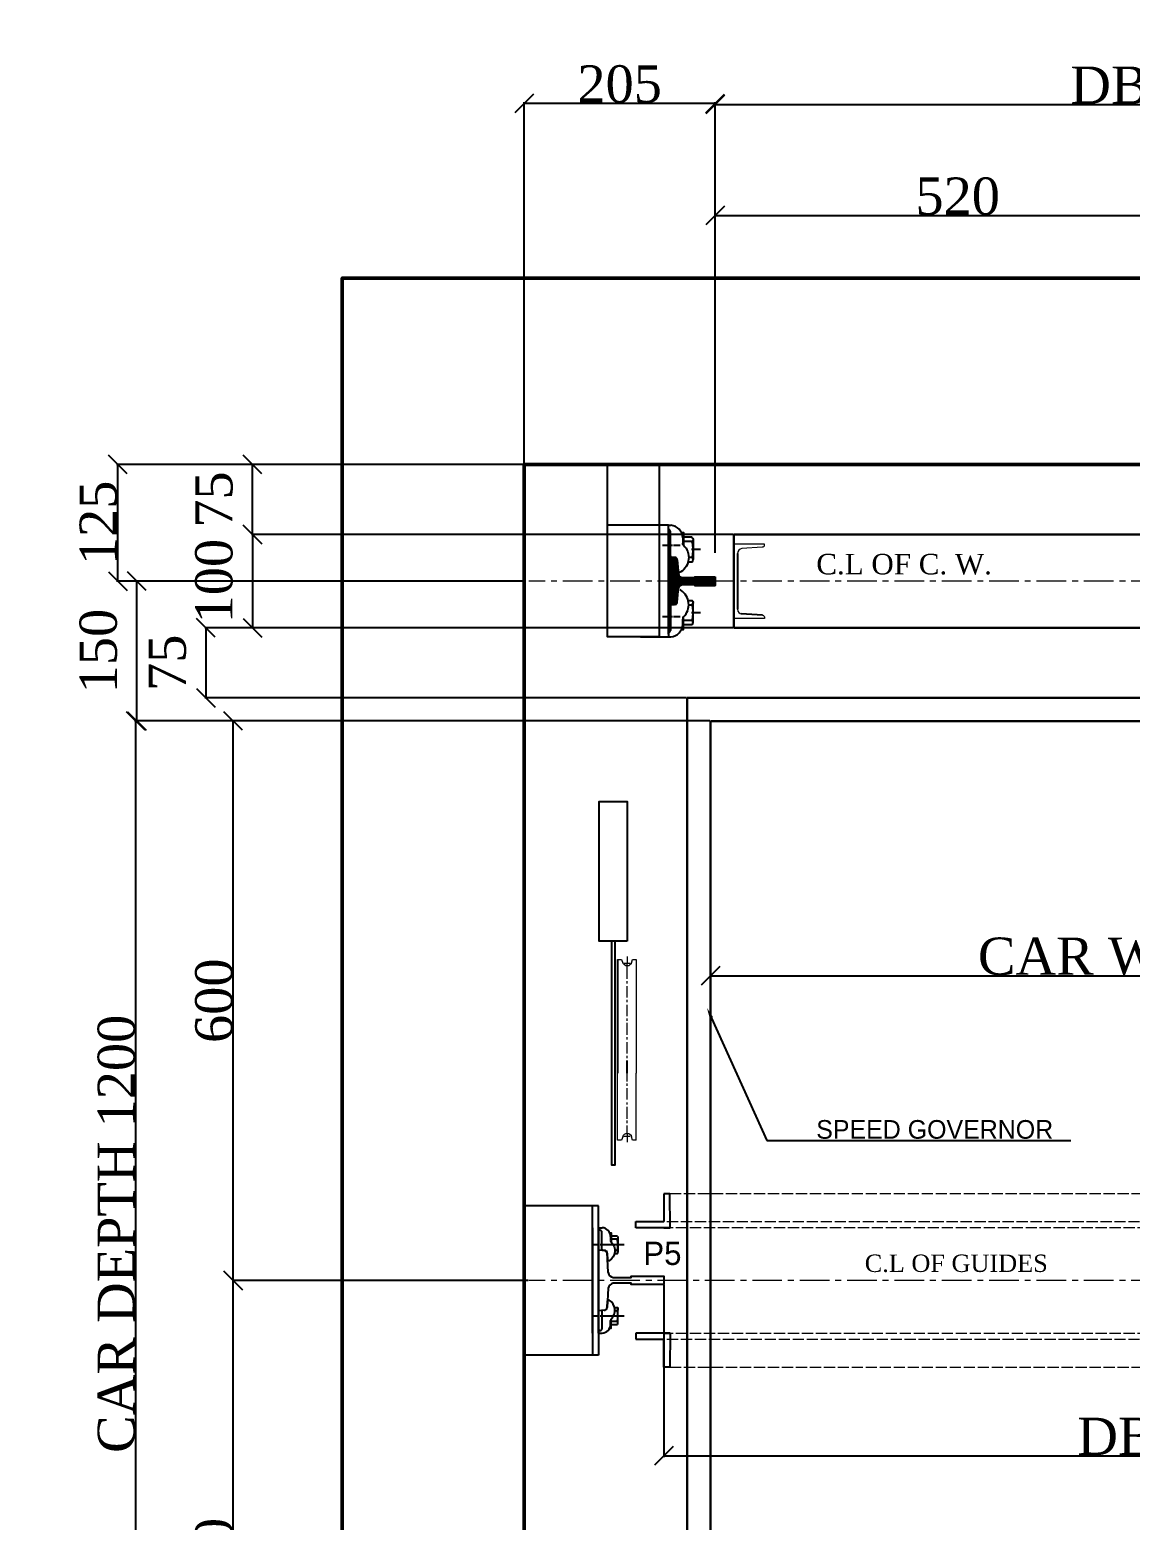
# Model space of a CAD drawing. Header units: millimetres. Extents: x 130 to 2627, y 155 to 3151.
# Drawn here: x 130 to 1310, y 1466 to 3065 of the extents above; entities that cross this region are included whole.
import ezdxf
from ezdxf import colors
from ezdxf.entities.mleader import LeaderData, LeaderLine
from ezdxf.math import Vec2, Vec3

# ---------------------------------------------------------------- set-up
doc = ezdxf.new("R2010")
doc.units = ezdxf.units.MM
for name, pattern in [('ACAD_ISO02W100', [15, 12, -3]), ('ACAD_ISO10W100', [18, 12, -3, 0, -3]), ('CENTER', [50.8, 31.75, -6.35, 6.35, -6.35])]:
    doc.linetypes.add(name, pattern=pattern)
for name, color, linetype in [('7', 6, 'ACAD_ISO10W100'), ('PDF_0', 7, 'Continuous'), ('PDF_gide rail', 7, 'Continuous')]:
    doc.layers.add(name, color=color, linetype=linetype)
for name, color, linetype, lineweight in [('CL', 2, 'CENTER', 0), ('DL', 8, 'ACAD_ISO02W100', 0), ('step&guides', 3, 'Continuous', 30), ('Wall', 1, 'Continuous', 50)]:
    doc.layers.add(name, color=color, linetype=linetype, lineweight=lineweight)
doc.styles.add('nassar2', font='cent.shx', dxfattribs={"height": 60})
doc.styles.add('top', font='cent.shx', dxfattribs={"height": 40})
doc.dimstyles.new('top', dxfattribs={"dimtxt": 35, "dimasz": 20, "dimexe": 1.25, "dimexo": 0.625, "dimtad": 1, "dimtxsty": 'top', "dimblk": 'OBLIQUE', "dimcen": 2.5, "dimadec": 0, "dimazin": 0, "dimtfac": 1, "dimtmove": 0, "dimatfit": 3, "dimldrblk": 'OBLIQUE', "dimfxl": 1, "dimarcsym": 0})
pattern_1 = [(45, (18899.27063, -6897.71146), (-0.08838834765, 0.08838834765), [])]

# ---------------------------------------------------------------- blocks, each defined once
blk = doc.blocks.new('_Oblique')
at = {"color": 0, "linetype": 'ByBlock', "lineweight": -2}
blk.add_line((-0.5, -0.5), (0.5, 0.5), dxfattribs=at)
blk = doc.blocks.new('*D35')
at = {"color": 0, "lineweight": -2, "transparency": 16777216}
for p, q in [((864.9, 2599.2), (864.9, 2866.8)), ((864.9, 2865.6), (1384.9, 2865.6)), ((1384.9, 2831.2), (1384.9, 2866.8))]:
    blk.add_line(p, q, dxfattribs=at)
at = {"layer": 'Defpoints', "color": 0, "transparency": 16777216}
for p in [(1384.9, 2865.6), (1384.9, 2830.5), (864.9, 2598.6)]:
    blk.add_point(p, dxfattribs=at)
at = {"color": 0, "lineweight": -2, "transparency": 16777216, "xscale": 20, "yscale": 20, "zscale": 20, "rotation": 180}
blk.add_blockref('_Oblique', (864.9, 2865.6), dxfattribs=at)
at = {"color": 0, "lineweight": -2, "transparency": 16777216, "xscale": 20, "yscale": 20, "zscale": 20}
blk.add_blockref('_Oblique', (1384.9, 2865.6), dxfattribs=at)
at = {"color": 0, "transparency": 16777216, "insert": (1124.9, 2886.2), "char_height": 40, "attachment_point": 5, "style": 'top'}
blk.add_mtext('520', dxfattribs=at)
blk = doc.blocks.new('*D37')
at = {"color": 0, "lineweight": -2, "transparency": 16777216}
for p, q in [((864.9, 2504), (864.9, 2985.9)), ((864.9, 2984.6), (1904.9, 2984.6)), ((1904.9, 2504), (1904.9, 2985.9))]:
    blk.add_line(p, q, dxfattribs=at)
at = {"layer": 'Defpoints', "color": 0, "transparency": 16777216}
for p in [(1904.9, 2984.6), (864.9, 2503.4), (1904.9, 2503.4)]:
    blk.add_point(p, dxfattribs=at)
at = {"color": 0, "lineweight": -2, "transparency": 16777216, "xscale": 20, "yscale": 20, "zscale": 20, "rotation": 180}
blk.add_blockref('_Oblique', (864.9, 2984.6), dxfattribs=at)
at = {"color": 0, "lineweight": -2, "transparency": 16777216, "xscale": 20, "yscale": 20, "zscale": 20}
blk.add_blockref('_Oblique', (1904.9, 2984.6), dxfattribs=at)
at = {"color": 0, "transparency": 16777216, "insert": (1384.9, 3005.2), "char_height": 40, "attachment_point": 5, "style": 'top'}
blk.add_mtext('DBG  1040', dxfattribs=at)
blk = doc.blocks.new('*D38')
at = {"color": 0, "lineweight": -2, "transparency": 16777216}
for p, q in [((659.9, 2474.2), (659.9, 2987.1)), ((864.9, 2985.9), (659.9, 2985.9)), ((864.9, 2509.8), (864.9, 2987.1))]:
    blk.add_line(p, q, dxfattribs=at)
at = {"layer": 'Defpoints', "color": 0, "transparency": 16777216}
for p in [(659.9, 2985.9), (864.9, 2509.2), (659.9, 2473.6)]:
    blk.add_point(p, dxfattribs=at)
at = {"color": 0, "lineweight": -2, "transparency": 16777216, "xscale": 20, "yscale": 20, "zscale": 20, "rotation": 180}
blk.add_blockref('_Oblique', (659.9, 2985.9), dxfattribs=at)
at = {"color": 0, "lineweight": -2, "transparency": 16777216, "xscale": 20, "yscale": 20, "zscale": 20}
blk.add_blockref('_Oblique', (864.9, 2985.9), dxfattribs=at)
at = {"color": 0, "transparency": 16777216, "insert": (762.4, 3006.5), "char_height": 40, "attachment_point": 5, "style": 'top'}
blk.add_mtext('205', dxfattribs=at)
blk = doc.blocks.new('*D51')
at = {"color": 0, "lineweight": -2, "transparency": 16777216}
for p, q in [((859.2, 2323.6), (242.3, 2323.6)), ((243.5, 1123.6), (243.5, 2323.6)), ((909.2, 1123.6), (242.3, 1123.6))]:
    blk.add_line(p, q, dxfattribs=at)
at = {"layer": 'Defpoints', "color": 0, "transparency": 16777216}
for p in [(243.5, 2323.6), (859.9, 2323.6), (909.9, 1123.6)]:
    blk.add_point(p, dxfattribs=at)
at = {"color": 0, "lineweight": -2, "transparency": 16777216, "xscale": 20, "yscale": 20, "zscale": 20}
for p, rotation in [((243.5, 2323.6), 90), ((243.5, 1123.6), 270)]:
    blk.add_blockref('_Oblique', p, dxfattribs=dict(at, rotation=rotation))
at = {"color": 0, "transparency": 16777216, "insert": (222.9, 1773.6), "char_height": 40, "attachment_point": 5, "rotation": 90, "style": 'top'}
blk.add_mtext('CAR DEPTH 1200', dxfattribs=at)
blk = doc.blocks.new('*D61')
at = {"color": 0, "lineweight": -2, "transparency": 16777216}
for p, q in [((664.2, 1723.6), (346.9, 1723.6)), ((348.1, 1123.6), (348.1, 1723.6)), ((464.2, 1123.6), (346.9, 1123.6))]:
    blk.add_line(p, q, dxfattribs=at)
at = {"layer": 'Defpoints', "color": 0, "transparency": 16777216}
for p in [(348.1, 1723.6), (664.9, 1723.6), (464.9, 1123.6)]:
    blk.add_point(p, dxfattribs=at)
at = {"color": 0, "lineweight": -2, "transparency": 16777216, "xscale": 20, "yscale": 20, "zscale": 20}
for p, rotation in [((348.1, 1723.6), 90), ((348.1, 1123.6), 270)]:
    blk.add_blockref('_Oblique', p, dxfattribs=dict(at, rotation=rotation))
at = {"color": 0, "transparency": 16777216, "insert": (327.5, 1423.6), "char_height": 40, "attachment_point": 5, "rotation": 90, "style": 'top'}
blk.add_mtext('600', dxfattribs=at)
blk = doc.blocks.new('*D52')
at = {"color": 0, "lineweight": -2, "transparency": 16777216}
for p, q in [((464.2, 2323.6), (346.9, 2323.6)), ((348.1, 1723.6), (348.1, 2323.6)), ((464.2, 1723.6), (346.9, 1723.6))]:
    blk.add_line(p, q, dxfattribs=at)
at = {"layer": 'Defpoints', "color": 0, "transparency": 16777216}
for p in [(348.1, 2323.6), (464.9, 2323.6), (464.9, 1723.6)]:
    blk.add_point(p, dxfattribs=at)
at = {"color": 0, "lineweight": -2, "transparency": 16777216, "xscale": 20, "yscale": 20, "zscale": 20}
for p, rotation in [((348.1, 2323.6), 90), ((348.1, 1723.6), 270)]:
    blk.add_blockref('_Oblique', p, dxfattribs=dict(at, rotation=rotation))
at = {"color": 0, "transparency": 16777216, "insert": (327.5, 2023.6), "char_height": 40, "attachment_point": 5, "rotation": 90, "style": 'top'}
blk.add_mtext('600', dxfattribs=at)
blk = doc.blocks.new('*D53')
at = {"color": 0, "lineweight": -2, "transparency": 16777216}
for p, q in [((659.2, 2598.6), (222.9, 2598.6)), ((224.2, 2473.6), (224.2, 2598.6)), ((659.2, 2473.6), (222.9, 2473.6))]:
    blk.add_line(p, q, dxfattribs=at)
at = {"layer": 'Defpoints', "color": 0, "transparency": 16777216}
for p in [(224.2, 2598.6), (659.9, 2598.6), (659.9, 2473.6)]:
    blk.add_point(p, dxfattribs=at)
at = {"color": 0, "lineweight": -2, "transparency": 16777216, "xscale": 20, "yscale": 20, "zscale": 20}
for p, rotation in [((224.2, 2598.6), 90), ((224.2, 2473.6), 270)]:
    blk.add_blockref('_Oblique', p, dxfattribs=dict(at, rotation=rotation))
at = {"color": 0, "transparency": 16777216, "insert": (203.5, 2536.1), "char_height": 40, "attachment_point": 5, "rotation": 90, "style": 'top'}
blk.add_mtext('125', dxfattribs=at)
blk = doc.blocks.new('*D62')
at = {"color": 0, "lineweight": -2, "transparency": 16777216}
for p, q in [((1959.9, 1727.5), (1959.9, 1534.2)), ((809.9, 1718.5), (809.9, 1534.2)), ((809.9, 1535.5), (1959.9, 1535.5))]:
    blk.add_line(p, q, dxfattribs=at)
at = {"layer": 'Defpoints', "color": 0, "transparency": 16777216}
for p in [(1959.9, 1728.1), (809.9, 1719.1), (1959.9, 1535.5)]:
    blk.add_point(p, dxfattribs=at)
at = {"color": 0, "lineweight": -2, "transparency": 16777216, "xscale": 20, "yscale": 20, "zscale": 20, "rotation": 180}
blk.add_blockref('_Oblique', (809.9, 1535.5), dxfattribs=at)
at = {"color": 0, "lineweight": -2, "transparency": 16777216, "xscale": 20, "yscale": 20, "zscale": 20}
blk.add_blockref('_Oblique', (1959.9, 1535.5), dxfattribs=at)
at = {"color": 0, "transparency": 16777216, "insert": (1384.9, 1556.1), "char_height": 40, "attachment_point": 5, "style": 'top'}
blk.add_mtext('DBG 1150', dxfattribs=at)
blk = doc.blocks.new('*D63')
at = {"color": 0, "lineweight": -2, "transparency": 16777216}
for p, q in [((859.9, 2323), (859.9, 2049)), ((1909.9, 2323), (1909.9, 2049)), ((859.9, 2050.3), (1909.9, 2050.3))]:
    blk.add_line(p, q, dxfattribs=at)
at = {"layer": 'Defpoints', "color": 0, "transparency": 16777216}
for p in [(859.9, 2323.6), (1909.9, 2323.6), (1909.9, 2050.3)]:
    blk.add_point(p, dxfattribs=at)
at = {"color": 0, "lineweight": -2, "transparency": 16777216, "xscale": 20, "yscale": 20, "zscale": 20, "rotation": 180}
blk.add_blockref('_Oblique', (859.9, 2050.3), dxfattribs=at)
at = {"color": 0, "lineweight": -2, "transparency": 16777216, "xscale": 20, "yscale": 20, "zscale": 20}
blk.add_blockref('_Oblique', (1909.9, 2050.3), dxfattribs=at)
at = {"color": 0, "transparency": 16777216, "insert": (1384.9, 2070.9), "char_height": 40, "attachment_point": 5, "style": 'top'}
blk.add_mtext('CAR WIDTH 1050', dxfattribs=at)
blk = doc.blocks.new('*D55')
at = {"color": 0, "lineweight": -2, "transparency": 16777216}
for p, q in [((299, 2473.6), (243.5, 2473.6)), ((244.8, 2323.6), (244.8, 2473.6)), ((859.2, 2323.6), (243.5, 2323.6))]:
    blk.add_line(p, q, dxfattribs=at)
at = {"layer": 'Defpoints', "color": 0, "transparency": 16777216}
for p in [(244.8, 2473.6), (299.6, 2473.6), (859.9, 2323.6)]:
    blk.add_point(p, dxfattribs=at)
at = {"color": 0, "lineweight": -2, "transparency": 16777216, "xscale": 20, "yscale": 20, "zscale": 20}
for p, rotation in [((244.8, 2473.6), 90), ((244.8, 2323.6), 270)]:
    blk.add_blockref('_Oblique', p, dxfattribs=dict(at, rotation=rotation))
at = {"color": 0, "transparency": 16777216, "insert": (203.5, 2398.6), "char_height": 40, "attachment_point": 5, "rotation": 90, "style": 'top'}
blk.add_mtext('150', dxfattribs=at)
blk = doc.blocks.new('*D64')
at = {"color": 0, "lineweight": -2, "transparency": 16777216}
for p, q in [((884.2, 2523.6), (367.5, 2523.6)), ((368.8, 2523.6), (368.8, 2423.6)), ((884.2, 2423.6), (367.5, 2423.6))]:
    blk.add_line(p, q, dxfattribs=at)
at = {"layer": 'Defpoints', "color": 0, "transparency": 16777216}
for p in [(884.9, 2523.6), (368.8, 2423.6), (884.9, 2423.6)]:
    blk.add_point(p, dxfattribs=at)
at = {"color": 0, "lineweight": -2, "transparency": 16777216, "xscale": 20, "yscale": 20, "zscale": 20}
for p, rotation in [((368.8, 2523.6), 90), ((368.8, 2423.6), 270)]:
    blk.add_blockref('_Oblique', p, dxfattribs=dict(at, rotation=rotation))
at = {"color": 0, "transparency": 16777216, "insert": (327.5, 2473.6), "char_height": 40, "attachment_point": 5, "rotation": 90, "style": 'top'}
blk.add_mtext('100', dxfattribs=at)
blk = doc.blocks.new('*D65')
at = {"color": 0, "lineweight": -2, "transparency": 16777216}
for p, q in [((884.2, 2423.6), (317.5, 2423.6)), ((318.8, 2423.6), (318.8, 2348.6)), ((834.2, 2348.6), (317.5, 2348.6))]:
    blk.add_line(p, q, dxfattribs=at)
at = {"layer": 'Defpoints', "color": 0, "transparency": 16777216}
for p in [(884.9, 2423.6), (318.8, 2348.6), (834.9, 2348.6)]:
    blk.add_point(p, dxfattribs=at)
at = {"color": 0, "lineweight": -2, "transparency": 16777216, "xscale": 20, "yscale": 20, "zscale": 20}
for p, rotation in [((318.8, 2423.6), 90), ((318.8, 2348.6), 270)]:
    blk.add_blockref('_Oblique', p, dxfattribs=dict(at, rotation=rotation))
at = {"color": 0, "transparency": 16777216, "insert": (277.5, 2386.1), "char_height": 40, "attachment_point": 5, "rotation": 90, "style": 'top'}
blk.add_mtext('75', dxfattribs=at)
blk = doc.blocks.new('*D56')
at = {"color": 0, "lineweight": -2, "transparency": 16777216}
for p, q in [((368.8, 2523.6), (368.8, 2598.6)), ((369.4, 2598.6), (370, 2598.6)), ((369.4, 2523.6), (370, 2523.6))]:
    blk.add_line(p, q, dxfattribs=at)
at = {"layer": 'Defpoints', "color": 0, "transparency": 16777216}
for p in [(368.8, 2598.6), (368.8, 2598.6), (368.8, 2523.6)]:
    blk.add_point(p, dxfattribs=at)
at = {"color": 0, "lineweight": -2, "transparency": 16777216, "xscale": 20, "yscale": 20, "zscale": 20}
for p, rotation in [((368.8, 2598.6), 90), ((368.8, 2523.6), 270)]:
    blk.add_blockref('_Oblique', p, dxfattribs=dict(at, rotation=rotation))
at = {"color": 0, "transparency": 16777216, "insert": (327.5, 2561.1), "char_height": 40, "attachment_point": 5, "rotation": 90, "style": 'top'}
blk.add_mtext('75', dxfattribs=at)

msp = doc.modelspace()

# ---------------------------------------------------------------- hatches: boundary and pattern name
h = msp.add_hatch()
h.set_pattern_fill('ANSI31', color=256)
h.set_pattern_definition(pattern_1)
h.paths.add_polyline_path([(814.853, 2498.702), (820.152, 2498.702, -0.26508525), (823.653, 2496.018), (825.467, 2481.569, 0.36605419), (830.045, 2477.334), (842.625, 2477.334), (842.625, 2478.234), (864.853, 2478.234), (864.853, 2473.702), (814.853, 2473.702)])
h = msp.add_hatch()
h.set_pattern_fill('ANSI31', color=256)
h.set_pattern_definition(pattern_1)
edge = h.paths.add_edge_path()
edge.add_line((814.853, 2448.23), (820.152, 2448.23))
edge.add_arc((819.548, 2452.643), 4.453, 277.78596, 337.173125)
edge.add_line((823.653, 2450.915), (825.467, 2465.363))
edge.add_arc((830.261, 2464.773), 4.83, 452.566246, 532.987701, ccw=False)
edge.add_line((830.045, 2469.599), (842.625, 2469.599))
edge.add_line((842.625, 2469.599), (842.625, 2468.698))
edge.add_line((842.625, 2468.698), (864.853, 2468.698))
edge.add_line((864.853, 2468.698), (864.853, 2473.702))
edge.add_line((864.853, 2473.702), (814.853, 2473.702))
edge.add_line((814.853, 2473.702), (814.853, 2448.23))

# ---------------------------------------------------------------- linework, layer by layer
for p, q in [((664.853, 2598.584), (2104.853, 2598.584)), ((814.853, 2498.466), (814.853, 2533.518)), ((820.152, 2498.702), (814.853, 2498.702)), ((814.853, 2498.466), (814.853, 2448.466)), ((888.629, 2503.302), (888.629, 2443.356)), ((842.625, 2477.334), (842.625, 2478.352)), ((842.625, 2478.352), (864.853, 2478.352)), ((842.625, 2478.234), (864.853, 2478.234)), ((864.853, 2478.352), (864.853, 2469.052)), ((864.853, 2478.352), (864.853, 2469.052)), ((864.853, 2469.052), (864.853, 2478.352)), ((864.853, 2478.234), (864.853, 2468.934)), ((864.853, 2478.234), (864.853, 2468.934)), ((830.045, 2477.334), (842.625, 2477.334)), ((830.045, 2469.982), (842.625, 2469.982)), ((842.625, 2470.071), (842.625, 2469.052)), ((842.625, 2469.052), (864.853, 2469.052)), ((842.625, 2468.934), (864.853, 2468.934)), ((820.152, 2448.702), (814.853, 2448.702)), ((814.853, 2448.466), (814.853, 2413.886)), ((820.152, 2448.702), (814.988, 2448.702)), ((759.99, 2067.722), (759.99, 1946.057)), ((770.523, 1946.057), (770.523, 1959.383)), ((739.853, 1803.584), (659.853, 1803.584)), ((739.853, 1756.084), (739.853, 1691.084)), ((809.853, 1728.084), (809.853, 1719.084)), ((739.853, 1643.584), (659.853, 1643.584))]:
    msp.add_line(p, q)
at = {"ltscale": 5, "transparency": 33554666}
for p, q in [((816.371, 1816.659), (809.797, 1816.649)), ((809.797, 1816.649), (809.843, 1786.702)), ((816.427, 1780.138), (816.371, 1816.659)), ((779.896, 1786.656), (809.843, 1786.702)), ((779.906, 1780.082), (779.896, 1786.656)), ((816.427, 1780.138), (779.906, 1780.082)), ((809.853, 1780.128), (816.427, 1780.138)), ((779.906, 1667.086), (779.896, 1660.513)), ((816.427, 1667.03), (779.906, 1667.086)), ((809.853, 1667.04), (816.427, 1667.03)), ((816.427, 1667.03), (816.371, 1630.51)), ((779.896, 1660.513), (809.843, 1660.467)), ((809.797, 1630.52), (809.843, 1660.467)), ((816.371, 1630.51), (809.797, 1630.52))]:
    msp.add_line(p, q, dxfattribs=at)
for points in [[(804.853, 2413.886), (749.441, 2413.886), (749.441, 2598.584), (804.853, 2598.584)], [(770.55, 2087.3), (740.55, 2087.3), (740.55, 2237.3), (770.55, 2237.3)], [(757.542, 2087.3), (753.558, 2087.3), (753.562, 1847.67), (757.546, 1847.67)]]:
    msp.add_lwpolyline(points, close=True)
for points in [[(814.853, 2533.518), (749.441, 2533.518)], [(814.853, 2413.65), (784.853, 2413.65)]]:
    msp.add_lwpolyline(points)
at = {"color": 7, "linetype": 'Continuous', "lineweight": 20, "true_color": 0x000007}
for points in [[(759.99, 2067.722), (764.203, 2067.722), (765.783, 2064.035)], [(770.523, 2070.882), (770.523, 2063.509), (766.837, 2063.509)], [(770.523, 2060.875), (770.523, 2063.509), (770.523, 2063.509)], [(773.683, 2063.509), (770.523, 2063.509), (770.523, 2063.509)], [(775.264, 2064.035), (776.317, 2067.722), (780.004, 2067.722), (780.004, 1946.057)], [(770.523, 2047.181), (770.523, 2060.875), (770.523, 2060.875)], [(770.523, 2041.914), (770.523, 2044.548), (770.523, 2044.548)], [(770.523, 2027.167), (770.523, 2039.281), (770.523, 2039.281)], [(770.523, 2021.9), (770.523, 2024.534), (770.523, 2024.534)], [(770.523, 2007.153), (770.523, 2019.267), (770.523, 2019.267)], [(770.523, 2001.886), (770.523, 2004.519), (770.523, 2004.519)], [(770.523, 1987.139), (770.523, 1999.779), (770.523, 1999.779)], [(770.523, 1981.872), (770.523, 1984.505), (770.523, 1984.505)], [(770.523, 1967.124), (770.523, 1979.238), (770.523, 1979.238)], [(770.523, 1961.858), (770.523, 1964.491), (770.523, 1964.491)], [(759.99, 1873.901), (759.99, 1946.057), (759.99, 1946.057)], [(770.523, 1937.103), (770.523, 1946.057), (770.523, 1946.057)], [(770.523, 1932.363), (770.523, 1934.996), (770.523, 1934.996)], [(780.004, 1873.901), (780.004, 1946.057), (780.004, 1946.057), (780.004, 1946.057)], [(770.523, 1917.616), (770.523, 1929.73), (770.523, 1929.73)], [(770.523, 1912.349), (770.523, 1914.456), (770.523, 1914.456)], [(770.523, 1897.075), (770.523, 1909.715), (770.523, 1909.715)], [(770.523, 1892.335), (770.523, 1894.968), (770.523, 1894.968)], [(770.523, 1880.748), (770.523, 1889.701), (770.523, 1889.701)], [(765.783, 1877.587), (764.203, 1873.901), (759.99, 1873.901)], [(770.523, 1880.748), (770.523, 1878.114), (766.837, 1878.114)], [(773.683, 1878.114), (770.523, 1878.114), (770.523, 1871.794)], [(780.004, 1873.901), (776.317, 1873.901), (775.264, 1877.587)]]:
    msp.add_lwpolyline(points, dxfattribs=at)
for points in [[(770.523, 2060.875), (768.417, 2060.875), (766.31, 2062.455), (765.783, 2064.562)], [(775.264, 2064.562), (774.737, 2062.455), (772.63, 2060.875), (770.523, 2060.875)], [(765.783, 1878.114), (766.31, 1880.221), (768.417, 1881.274), (770.523, 1881.274)], [(770.523, 1881.274), (772.63, 1881.274), (774.737, 1880.221), (775.264, 1878.114)]]:
    msp.add_open_spline(points, degree=3, dxfattribs=at)
at = {"color": 7, "linetype": 'Continuous', "lineweight": 20}
msp.add_open_spline([(770.523, 1881.274), (772.63, 1881.274), (774.737, 1880.221), (775.264, 1878.114)], degree=3, dxfattribs=at)
at = {"layer": 'CL'}
for p, q in [((2104.853, 2473.584), (664.853, 2473.584)), ((2104.853, 1723.584), (664.853, 1723.584))]:
    msp.add_line(p, q, dxfattribs=at)
at = {"layer": 'DL'}
for p, q in [((1953.335, 1816.659), (809.797, 1816.395)), ((1980.027, 1786.671), (779.896, 1786.341)), ((1989.8, 1780.138), (779.906, 1780.082)), ((1989.8, 1667.03), (779.905, 1666.754)), ((1980.027, 1660.498), (809.843, 1660.284)), ((1953.335, 1630.51), (814.322, 1630.254))]:
    msp.add_line(p, q, dxfattribs=at)
at = {"layer": 'PDF_0', "lineweight": 25}
for points in [[(814.853, 2533.518), (817.354, 2533.518)], [(814.853, 2530.054), (814.853, 2416.878)], [(814.853, 2416.878), (814.853, 2530.054)], [(814.853, 2530.054), (814.853, 2416.878)], [(816.866, 2500.811), (816.866, 2526.684)], [(818.182, 2511.713), (808.168, 2511.713)], [(820.117, 2511.713), (819.078, 2511.713)], [(827.384, 2511.713), (820.743, 2511.713)], [(830.047, 2520.338), (830.047, 2514.48)], [(840.298, 2520.826), (831.023, 2520.826)], [(841.254, 2518.185), (841.254, 2496.705)], [(822.236, 2498.858), (820.283, 2498.858), (817.667, 2498.947)], [(824.189, 2496.417), (825.165, 2484.701)], [(836.393, 2499.346), (840.298, 2499.346)], [(840.298, 2507.645), (839.322, 2507.645)], [(849.086, 2507.645), (841.275, 2507.645)], [(849.086, 2507.645), (841.275, 2507.645)], [(824.189, 2450.988), (825.165, 2462.704)], [(816.866, 2446.594), (816.866, 2420.721)], [(822.236, 2448.547), (820.283, 2448.547), (817.667, 2448.458)], [(836.393, 2448.058), (840.298, 2448.058)], [(841.254, 2429.22), (841.254, 2450.699)], [(818.182, 2435.221), (808.168, 2435.221)], [(820.117, 2435.221), (819.078, 2435.221)], [(827.384, 2435.221), (820.743, 2435.221)], [(830.047, 2427.067), (830.047, 2432.925)], [(840.298, 2439.76), (839.322, 2439.76)], [(849.086, 2439.76), (841.275, 2439.76)], [(849.086, 2439.76), (841.275, 2439.76)], [(915.534, 2437.22), (892.877, 2438.636)], [(814.853, 2413.886), (817.354, 2413.886)], [(840.298, 2426.579), (831.023, 2426.579)], [(733.361, 1666.996), (733.361, 1803.584)], [(739.853, 1666.996), (739.853, 1803.584)], [(733.361, 1780.172), (733.361, 1666.996)], [(733.361, 1666.996), (733.361, 1780.172)], [(733.361, 1780.172), (733.361, 1666.996)], [(733.361, 1780.172), (733.361, 1643.584)], [(739.853, 1780.172), (739.853, 1666.996)], [(739.853, 1780.172), (743.66, 1780.172)], [(739.853, 1780.172), (739.853, 1643.584)], [(741.237, 1777.404), (739.853, 1777.404)], [(742.622, 1780.172), (742.622, 1780.172)], [(743.314, 1756.985), (743.314, 1775.327)], [(733.624, 1761.83), (732.585, 1761.83)], [(740.891, 1761.83), (734.25, 1761.83)], [(742.276, 1761.83), (741.583, 1761.83)], [(749.889, 1761.83), (742.968, 1761.83)], [(751.273, 1761.83), (750.235, 1761.83)], [(758.541, 1761.83), (751.62, 1761.83)], [(752.658, 1770.828), (752.658, 1766.675)], [(759.925, 1771.174), (753.35, 1771.174)], [(759.925, 1761.83), (758.887, 1761.83)], [(767.193, 1761.83), (760.271, 1761.83)], [(760.603, 1769.302), (760.603, 1754.075)], [(747.121, 1755.601), (745.736, 1755.601), (743.889, 1755.76)], [(748.963, 1752.758), (749.333, 1745.572)], [(749.197, 1745.565), (749.197, 1745.565)], [(757.157, 1755.947), (759.925, 1755.947)], [(748.963, 1694.41), (749.333, 1701.597)], [(749.197, 1701.604), (749.197, 1701.604)], [(733.624, 1685.338), (732.585, 1685.338)], [(740.891, 1685.338), (734.25, 1685.338)], [(742.276, 1685.338), (741.583, 1685.338)], [(749.889, 1685.338), (742.968, 1685.338)], [(743.314, 1690.183), (743.314, 1671.841)], [(751.273, 1685.338), (750.235, 1685.338)], [(758.541, 1685.338), (751.62, 1685.338)], [(752.658, 1676.34), (752.658, 1680.493)], [(757.157, 1691.222), (759.925, 1691.222)], [(759.925, 1685.338), (758.887, 1685.338)], [(767.193, 1685.338), (760.271, 1685.338)], [(760.603, 1677.866), (760.603, 1693.094)], [(741.237, 1669.765), (739.853, 1669.765)], [(739.853, 1666.996), (743.66, 1666.996)], [(742.622, 1666.996), (742.622, 1666.996)], [(759.925, 1675.994), (753.35, 1675.994)]]:
    msp.add_lwpolyline(points, dxfattribs=at)
for points in [[(829.07, 2525.708), (831.023, 2525.708), (831.023, 2512.039, -0.19879356), (830.047, 2514.235)], [(831.035, 2512.043, -0.4769017), (828.07, 2483.591, -0.14500939), (826.874, 2483.236)], [(840.302, 2520.427, -0.42555746), (840.298, 2515.944), (831.023, 2515.944)], [(835.905, 2494.464), (840.298, 2494.464, 0.42555746), (840.302, 2498.948)], [(831.035, 2435.362, 0.4769017), (828.07, 2463.814, 0.14500939), (826.874, 2464.168)], [(835.905, 2452.94), (840.298, 2452.94, -0.42555746), (840.302, 2448.457)], [(829.07, 2421.697), (831.023, 2421.697), (831.023, 2435.366, 0.19879356), (830.047, 2433.169)], [(840.302, 2426.977, 0.42555746), (840.298, 2431.461), (831.023, 2431.461)], [(751.966, 1774.635), (753.35, 1774.635), (753.35, 1764.945, -0.19879356), (752.658, 1766.502)], [(753.358, 1764.948, -0.4769017), (751.256, 1744.778, -0.14500939), (750.408, 1744.526)], [(759.928, 1770.892, -0.42555746), (759.925, 1767.713), (753.35, 1767.713)], [(756.811, 1752.486), (759.925, 1752.486, 0.42555746), (759.928, 1755.664)], [(753.358, 1682.221, 0.4769017), (751.256, 1702.391, 0.14500939), (750.408, 1702.642)], [(756.811, 1694.682), (759.925, 1694.682, -0.42555746), (759.928, 1691.504)], [(751.966, 1672.534), (753.35, 1672.534), (753.35, 1682.224, 0.19879356), (752.658, 1680.666)], [(759.928, 1676.277, 0.42555746), (759.925, 1679.455), (753.35, 1679.455)]]:
    msp.add_lwpolyline(points, format="xyb", dxfattribs=at)
at = {"layer": 'PDF_0', "lineweight": 13}
msp.add_lwpolyline([(915.534, 2437.22), (916.006, 2437.22), (916.478, 2436.748), (916.95, 2436.276), (917.422, 2435.804), (917.894, 2435.332), (917.894, 2434.86), (917.894, 2433.444), (884.853, 2433.444), (884.853, 2513.686), (917.422, 2513.686), (917.422, 2512.27), (917.422, 2511.798), (917.422, 2511.326), (916.95, 2510.854), (916.95, 2510.382), (916.478, 2510.382), (916.006, 2509.91), (915.534, 2509.91), (915.062, 2509.91), (893.349, 2508.494)], dxfattribs=at)
at = {"layer": 'PDF_0', "lineweight": 25}
for centre, radius, start, end in [((813.807, 2526.554), 3.062, 2.434631, 70.02521), ((816.204, 2519.718), 13.848, 1.552295, 85.235699), ((807.836, 2507.401), 33.439, 345.750386, 14.249614), ((818.997, 2500.623), 2.139, 174.959214, 231.567757), ((821.096, 2495.944), 3.129, 8.692489, 68.627127), ((826.436, 2484.455), 1.295, 169.047572, 289.745947), ((818.997, 2446.782), 2.139, 128.432243, 185.040786), ((821.096, 2451.46), 3.129, 291.372873, 351.307511), ((807.836, 2440.004), 33.439, 345.750386, 14.249614), ((813.807, 2420.851), 3.062, 289.97479, 357.565369), ((816.204, 2427.686), 13.848, 274.764301, 358.447705), ((741.145, 1775.235), 2.171, 2.434631, 87.565369), ((742.844, 1770.389), 9.817, 1.552295, 85.235699), ((736.912, 1761.657), 23.705, 345.750386, 14.249614), ((744.517, 1756.803), 1.217, 171.37106, 238.964463), ((746.601, 1753.152), 2.503, 19.297379, 78.009648), ((750.449, 1745.645), 1.119, 183.74321, 267.900618), ((750.449, 1701.524), 1.119, 92.099382, 176.25679), ((744.517, 1690.366), 1.217, 121.035537, 188.62894), ((736.912, 1685.511), 23.705, 345.750386, 14.249614), ((741.145, 1671.934), 2.171, 272.434631, 357.565369), ((742.844, 1676.779), 9.817, 274.764301, 358.447705)]:
    msp.add_arc(centre, radius, start, end, dxfattribs=at)
at = {"layer": 'PDF_0', "lineweight": 13}
for centre, radius, start, end in [((894.671, 2502.551), 6.088, 102.536666, 172.915956), ((893.673, 2443.649), 5.052, 183.31753, 266.638158)]:
    msp.add_arc(centre, radius, start, end, dxfattribs=at)
at = {"layer": 'PDF_gide rail', "lineweight": 25}
for points in [[(823.653, 2496.018), (825.439, 2481.497)], [(823.653, 2451.387), (825.439, 2465.908)], [(823.653, 2451.387), (825.439, 2465.908)], [(745.747, 1691.558), (739.853, 1691.084), (739.853, 1756.084), (739.853, 1756.084)], [(745.747, 1755.611), (739.853, 1756.084), (739.853, 1691.084), (739.853, 1691.084)], [(750.032, 1731.972), (748.963, 1753.98)], [(755.429, 1726.584), (774.582, 1726.584), (774.582, 1728.084), (809.853, 1728.084), (809.853, 1719.084), (774.582, 1719.084), (774.582, 1720.584), (755.429, 1720.584)], [(750.032, 1715.196), (748.963, 1694.41)]]:
    msp.add_lwpolyline(points, dxfattribs=at)
for centre, radius, start, end in [((819.548, 2494.29), 4.453, 22.826875, 82.21404), ((830.261, 2482.159), 4.83, 186.566958, 267.433754), ((829.939, 2465.47), 4.514, 88.658898, 175.558563), ((819.548, 2453.115), 4.453, 277.78596, 337.173125), ((819.548, 2453.115), 4.453, 277.78596, 337.173125), ((745.07, 1751.608), 4.059, 16.461538, 80.409321), ((757.433, 1733.989), 7.671, 195.2431, 254.857488), ((757.433, 1713.179), 7.671, 105.142512, 164.7569), ((745.07, 1695.56), 4.059, 279.590679, 343.538462), ((745.07, 1695.56), 4.059, 279.590679, 343.538462)]:
    msp.add_arc(centre, radius, start, end, dxfattribs=at)
at = {"layer": 'step&guides'}
for p, q in [((834.853, 2348.584), (1934.853, 2348.584)), ((834.853, 2348.584), (834.853, 1098.584)), ((859.853, 2323.584), (1909.853, 2323.584)), ((859.853, 2323.584), (859.853, 1123.584))]:
    msp.add_line(p, q, dxfattribs=at)
msp.add_lwpolyline([(884.853, 2423.584), (1884.853, 2423.565), (1884.853, 2523.565), (884.853, 2523.584)], close=True, dxfattribs=at)
at = {"layer": 'Wall'}
for points in [[(1969.853, 798.584), (2304.853, 798.584), (2304.853, 2798.584), (464.853, 2798.584), (464.853, 798.584), (799.853, 798.584)], [(799.853, 998.584), (659.853, 998.584), (659.853, 2598.584), (2109.853, 2598.584), (2109.853, 998.584), (1969.853, 998.584)]]:
    msp.add_lwpolyline(points, dxfattribs=at)

# ---------------------------------------------------------------- texts
at = {"linetype": 'ACAD_ISO02W100', "ltscale": 4, "transparency": 33554666, "insert": (787.828, 1765.177), "char_height": 25, "attachment_point": 1}
msp.add_mtext_dynamic_manual_height_columns('P5', width=377.71746, gutter_width=125, heights=[0], dxfattribs=at)
at = {"layer": '7', "ltscale": 4, "attachment_point": 1}
for s, width, gutter_width, insert, char_height in [('{\\Fcent|c0;C.L OF C. W.}', 920.85121, 12.5, (973.286, 2502.847), 22), ('{\\Fcadnw-1|c0;SPEED GOVERNOR}', 812.66208, 175, (973.192, 1895.593), 20), ('\\pxt1;{\\Fcent|c0;C.L OF GUIDES}', 686.44118, 9.318, (1025.224, 1751.346), 18.63605)]:
    msp.add_mtext_dynamic_manual_height_columns(s, width=width, gutter_width=gutter_width, heights=[0], dxfattribs=dict(at, insert=insert, char_height=char_height))

# ---------------------------------------------------------------- dimensions: what is measured, and where the dimension line sits
for base, p1, p2, text, picture, middle in [((1904.853, 2984.601), (864.853, 2503.352), (1904.853, 2503.352), 'DBG  <>', '*D37', (1384.853, 2984.601)), ((1909.853, 2050.257), (859.853, 2323.584), (1909.853, 2323.584), 'CAR WIDTH <>', '*D63', (1384.853, 2050.257)), ((1959.853, 1535.462), (809.853, 1719.084), (1959.853, 1728.084), 'DBG <>', '*D62', (1384.853, 1535.462))]:
    dim = msp.add_linear_dim(base=base, p1=p1, p2=p2, text=text, dimstyle='top')
    dim.commit()
    dim.dimension.update_dxf_attribs({"geometry": picture, "text_midpoint": middle, "dimtype": 160})
for base, p1, p2, picture, middle in [((659.853, 2985.851), (864.853, 2509.182), (659.853, 2473.584), '*D38', (762.353, 2985.851)), ((1384.853, 2865.568), (864.853, 2598.584), (1384.853, 2830.532), '*D35', (1124.853, 2865.568))]:
    dim = msp.add_linear_dim(base=base, p1=p1, p2=p2, dimstyle='top')
    dim.commit()
    dim.dimension.update_dxf_attribs({"geometry": picture, "text_midpoint": middle, "dimtype": 160})
for base, p1, p2, picture, middle in [((224.171, 2598.584), (659.853, 2473.584), (659.853, 2598.584), '*D53', (224.171, 2536.084)), ((348.138, 2323.584), (464.853, 1723.584), (464.853, 2323.584), '*D52', (348.138, 2023.584)), ((348.138, 1723.584), (464.853, 1123.584), (664.853, 1723.584), '*D61', (348.138, 1423.584))]:
    dim = msp.add_linear_dim(base=base, p1=p1, p2=p2, angle=90, dimstyle='top')
    dim.commit()
    dim.dimension.update_dxf_attribs({"geometry": picture, "text_midpoint": middle, "dimtype": 160})
for base, p1, p2, picture, middle in [((368.763, 2598.584), (368.763, 2523.584), (368.763, 2598.584), '*D56', (348.138, 2561.084)), ((368.763, 2423.584), (884.853, 2523.584), (884.853, 2423.584), '*D64', (348.138, 2473.584)), ((244.796, 2473.584), (859.853, 2323.584), (299.626, 2473.584), '*D55', (224.171, 2398.584)), ((318.763, 2348.584), (884.853, 2423.584), (834.853, 2348.584), '*D65', (298.138, 2386.084))]:
    dim = msp.add_linear_dim(base=base, p1=p1, p2=p2, angle=90, dimstyle='top', override={"dimtmove": 1})
    dim.commit()
    dim.dimension.update_dxf_attribs({"geometry": picture, "text_midpoint": middle, "dimtype": 160})
dim = msp.add_linear_dim(base=(243.546, 2323.584), p1=(909.853, 1123.584), p2=(859.853, 2323.584), angle=90, text='CAR DEPTH <>', dimstyle='top')
dim.commit()
dim.dimension.update_dxf_attribs({"geometry": '*D51', "text_midpoint": (243.546, 1773.584), "dimtype": 160})

# ---------------------------------------------------------------- leaders
ml = msp.add_multileader_mtext('Standard')
ml.set_content('', color=256, style='nassar2')
ml.set_leader_properties()
ml.build(insert=Vec2(0, 0))
ml.multileader.update_dxf_attribs({"text_left_attachment_type": 6, "text_right_attachment_type": 6, "arrow_head_size": 12})
ctx = ml.context
ctx.base_point, ctx.char_height, ctx.arrow_head_size, ctx.landing_gap_size, ctx.plane_origin = Vec3(1246.126, 1873.537), 60, 12, 0.09, Vec3(780.299, 1916.174)
ctx.left_attachment, ctx.right_attachment = 6, 6
notes = []
notes.append((ctx, [(0, (1, 1, 0), (920.176, 1873.537), (1, 0), 325.95, [(0, [(855.967, 2015.988)], 0, [])])]))
ctx.mtext.insert, ctx.mtext.flow_direction = Vec3(1246.216, 1933.537), 5
for ctx, leaders in notes:
    for number, flags, end, landing, length, lines in leaders:
        leader = LeaderData()
        leader.index, (leader.has_last_leader_line, leader.has_dogleg_vector, leader.attachment_direction) = number, flags
        leader.last_leader_point, leader.dogleg_vector, leader.dogleg_length = Vec3(end), Vec3(landing), length
        for number, points, colour, breaks in lines:
            line = LeaderLine()
            line.index, line.vertices, line.color, line.breaks = number, Vec3.list(points), colors.encode_raw_color(colour), breaks
            leader.lines.append(line)
        ctx.leaders.append(leader)

doc.saveas('drawing.dxf')
